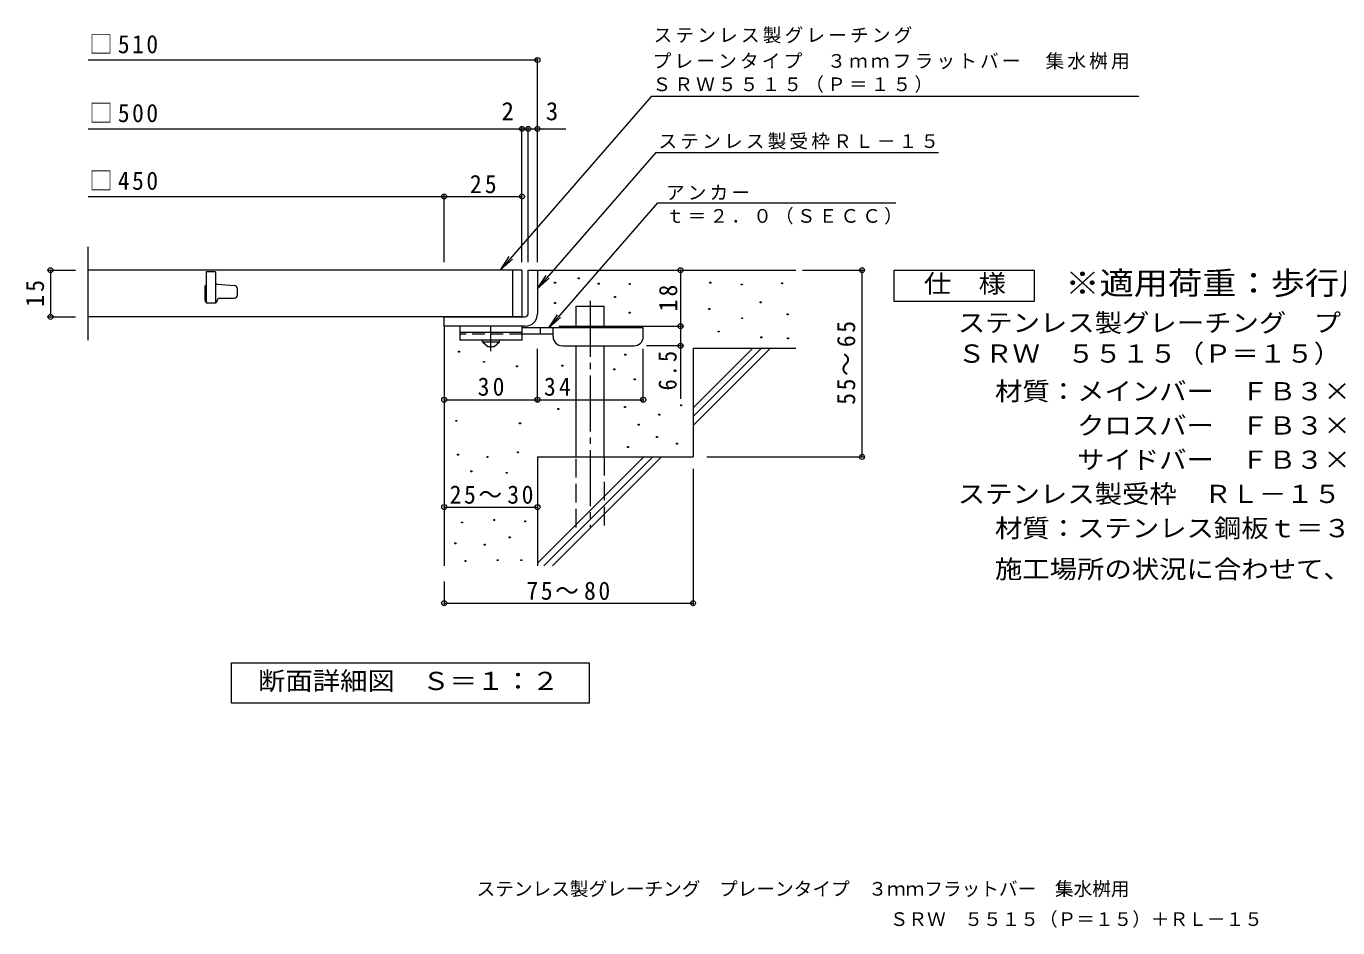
# Model space of a CAD drawing. Units: millimetres on the paper, enlarged 10 times, with parts at other scales. Extents: x -1582 to 1619, y -1372 to 1158.
# Drawn here: x -1582 to 527, y -1372 to 77 of the extents above; entities that cross this region are included whole.
import ezdxf
from ezdxf.enums import TextEntityAlignment as Align

# ---------------------------------------------------------------- set-up
doc = ezdxf.new("R2010")
doc.units = ezdxf.units.MM
doc.header["$LTSCALE"] = 10
doc.header["$PDMODE"] = 32
doc.header["$PDSIZE"] = 8
for name, pattern in [('CHAIN1', [8, 5, -1, 1, -1]), ('CHAIN2', [12, 9, -1, 1, -1]), ('DASHED2', [3, 2, -1]), ('DASHED3', [4, 3, -1])]:
    doc.linetypes.add(name, pattern=pattern)
for name, color, linetype, lineweight in [('D-0', 7, 'Continuous', 9), ('D-1', 2, 'Continuous', 9), ('D-2', 3, 'Continuous', 9), ('D-4', 7, 'Continuous', 9), ('D-5', 7, 'Continuous', 9), ('D-6', 6, 'Continuous', 9), ('D-9', 4, 'Continuous', 9)]:
    doc.layers.add(name, color=color, linetype=linetype, lineweight=lineweight)
doc.layers.add('F-5_F-5ﾚｲﾔ', color=7, linetype='Continuous')
doc.styles.add('ＭＳ ゴシック', font='')
doc.styles.get('ＭＳ ゴシック').set_extended_font_data('MS Gothic')

msp = doc.modelspace()

# ---------------------------------------------------------------- linework, layer by layer
at = {"layer": 'D-0'}
for points in [[(-732.74, -336.03), (-732.74, -334.53), (-731.24, -334.53), (-731.24, -336.03)], [(-694.35, -328.79), (-694.35, -327.29), (-692.86, -327.29), (-692.86, -328.79)], [(-662.22, -337.39), (-662.22, -335.89), (-660.72, -335.89), (-660.72, -337.39)], [(-612.28, -338.06), (-612.28, -336.56), (-610.78, -336.56), (-610.78, -338.06)], [(-483.02, -336.03), (-483.02, -334.53), (-481.52, -334.53), (-481.52, -336.03)], [(-432.27, -338.74), (-432.27, -337.24), (-430.77, -337.24), (-430.77, -338.74)], [(-367.3, -336.71), (-367.3, -335.21), (-365.8, -335.21), (-365.8, -336.71)], [(-635.97, -359.04), (-635.97, -357.54), (-634.47, -357.54), (-634.47, -359.04)], [(-732.58, -368.7), (-732.58, -367.2), (-731.08, -367.2), (-731.08, -368.7)], [(-484.38, -377.99), (-484.38, -376.49), (-482.88, -376.49), (-482.88, -377.99)], [(-402.07, -367.46), (-402.07, -365.96), (-400.57, -365.96), (-400.57, -367.46)], [(-612.34, -383.98), (-612.34, -382.48), (-610.84, -382.48), (-610.84, -383.98)], [(-431.59, -392.88), (-431.59, -391.38), (-430.09, -391.38), (-430.09, -392.88)], [(-358.52, -386.64), (-358.52, -385.14), (-357.02, -385.14), (-357.02, -386.64)], [(-469.42, -414.3), (-469.42, -412.8), (-467.92, -412.8), (-467.92, -414.3)], [(-400.79, -423.64), (-400.79, -422.14), (-399.29, -422.14), (-399.29, -423.64)], [(-357.87, -425.12), (-357.87, -423.62), (-356.37, -423.62), (-356.37, -425.12)], [(-887.08, -446.63), (-887.08, -445.13), (-885.58, -445.13), (-885.58, -446.63)], [(-846.73, -463), (-846.73, -461.5), (-845.23, -461.5), (-845.23, -463)], [(-619.35, -451.63), (-619.35, -450.13), (-617.85, -450.13), (-617.85, -451.63)], [(-793.44, -470.24), (-793.44, -468.74), (-791.94, -468.74), (-791.94, -470.24)], [(-720.84, -469.06), (-720.84, -467.56), (-719.34, -467.56), (-719.34, -469.06)], [(-637.37, -475.2), (-637.37, -473.7), (-635.87, -473.7), (-635.87, -475.2)], [(-604.66, -490.98), (-604.66, -489.48), (-603.16, -489.48), (-603.16, -490.98)], [(-727.09, -538.85), (-727.09, -537.34), (-725.59, -537.34), (-725.59, -538.85)], [(-620.14, -535.71), (-620.14, -534.21), (-618.64, -534.21), (-618.64, -535.71)], [(-565, -548.1), (-565, -546.6), (-563.5, -546.6), (-563.5, -548.1)], [(-529.76, -533.14), (-529.76, -531.64), (-528.26, -531.64), (-528.26, -533.14)], [(-891.02, -557.8), (-891.02, -556.3), (-889.52, -556.3), (-889.52, -557.8)], [(-788.74, -561.95), (-788.74, -560.44), (-787.24, -560.44), (-787.24, -561.95)], [(-598.17, -563.8), (-598.17, -562.3), (-596.67, -562.3), (-596.67, -563.8)], [(-568.38, -583.97), (-568.38, -582.47), (-566.88, -582.47), (-566.88, -583.97)], [(-888.61, -612.23), (-888.61, -610.73), (-887.11, -610.73), (-887.11, -612.23)], [(-792.3, -608.68), (-792.3, -607.18), (-790.8, -607.18), (-790.8, -608.68)], [(-615.17, -600), (-615.17, -598.5), (-613.67, -598.5), (-613.67, -600)], [(-536.53, -594.72), (-536.53, -593.22), (-535.03, -593.22), (-535.03, -594.72)], [(-841.08, -616.11), (-841.08, -614.61), (-839.58, -614.61), (-839.58, -616.11)], [(-867.17, -638.81), (-867.17, -637.31), (-865.67, -637.31), (-865.67, -638.81)], [(-810.15, -641.38), (-810.15, -639.88), (-808.65, -639.88), (-808.65, -641.38)], [(-830.36, -717.4), (-830.36, -715.9), (-828.86, -715.9), (-828.86, -717.4)], [(-882.13, -721.2), (-882.13, -719.7), (-880.63, -719.7), (-880.63, -721.2)], [(-780.49, -719.3), (-780.49, -717.8), (-779, -717.8), (-779, -719.3)], [(-892.79, -754.7), (-892.79, -753.2), (-891.29, -753.2), (-891.29, -754.7)], [(-845.59, -756.99), (-845.59, -755.49), (-844.09, -755.49), (-844.09, -756.99)], [(-805.24, -745.18), (-805.24, -743.68), (-803.74, -743.68), (-803.74, -745.18)], [(-876.42, -783.25), (-876.42, -781.75), (-874.92, -781.75), (-874.92, -783.25)], [(-824.65, -781.73), (-824.65, -780.23), (-823.15, -780.23), (-823.15, -781.73)], [(-786.59, -781.73), (-786.59, -780.23), (-785.09, -780.23), (-785.09, -781.73)]]:
    msp.add_lwpolyline(points, close=True, dxfattribs=at)
at = {"layer": 'D-1'}
for p, q in [((-774.87, -315.08), (-759.87, -315.08)), ((-774.87, -385.08), (-774.87, -315.08)), ((-759.87, -315.08), (-759.87, -385.08)), ((-909.88, -390.08), (-779.87, -390.08)), ((-909.87, -405.08), (-909.87, -390.08)), ((-779.87, -405.08), (-909.88, -405.08))]:
    msp.add_line(p, q, dxfattribs=at)
for centre, radius, start, end in [((-779.87, -385.08), 20, 270, 0.00024), ((-779.87, -385.08), 5, 270, 0.0002), ((-779.87, -385.09), 5, 270.02448, 0.01074)]:
    msp.add_arc(centre, radius, start, end, dxfattribs=at)
at = {"layer": 'D-2'}
for p, q in [((-1482.54, -427.59), (-1482.54, -277.59)), ((-784.87, -315.09), (-1482.54, -315.09)), ((-799.87, -315.09), (-799.87, -390.09)), ((-784.87, -315.09), (-784.87, -390.09)), ((-1277.37, -317.59), (-1277.37, -367.59)), ((-1294.87, -342.59), (-1294.87, -362.59)), ((-1275.06, -337.59), (-1277.37, -337.59)), ((-1274.68, -337.6), (-1246.99, -339.73)), ((-1242.37, -355.09), (-1242.37, -344.72)), ((-1292.37, -367.59), (-1277.37, -367.59)), ((-1271.12, -360.09), (-1247.37, -360.09)), ((-784.87, -390.09), (-1482.54, -390.09))]:
    msp.add_line(p, q, dxfattribs=at)
msp.add_lwpolyline([(-1277.37, -317.59), (-1292.37, -317.59), (-1292.37, -367.59)], dxfattribs=at)
for centre, radius, start, end in [((-1289.87, -342.59), 5, 120.0009, 180), ((-1275.06, -342.59), 5, 85.60144, 89.99998), ((-1247.37, -355.09), 5, 270, 0), ((-1247.37, -344.72), 5, 0, 85.60141), ((-1289.87, -362.59), 5, 180, 270), ((-1278.62, -363.84), 3.75, 270, 0), ((-1271.12, -363.84), 3.75, 90, 180)]:
    msp.add_arc(centre, radius, start, end, dxfattribs=at)
at = {"layer": 'D-4'}
for p, q in [((-1482.54, 22.78), (-759.87, 22.78)), ((-759.87, -302.13), (-759.87, 25.78)), ((-1482.54, -87.91), (-714.18, -87.91)), ((-784.87, -302.13), (-784.87, -84.91)), ((-774.87, -302.13), (-774.87, -84.91)), ((-909.87, -302.13), (-909.87, -193.67)), ((-1545.94, -315.09), (-1502.54, -315.09)), ((-1542.94, -315.09), (-1542.94, -390.09)), ((-529.91, -315.08), (-529.91, -405.08)), ((-333.84, -315.08), (-235.18, -315.08)), ((-238.18, -615.08), (-238.18, -315.08)), ((-1545.94, -390.09), (-1502.54, -390.09)), ((-725.87, -405.08), (-526.91, -405.08)), ((-529.91, -405.08), (-529.91, -521.83)), ((-759.87, -526.19), (-759.87, -441.58)), ((-589.87, -526.19), (-589.87, -441.58)), ((-526.91, -436.58), (-584.87, -436.58)), ((-487.63, -615.08), (-235.18, -615.08)), ((-509.87, -634.23), (-509.87, -853.17)), ((-909.87, -695.7), (-759.87, -695.7)), ((-909.87, -815.08), (-909.87, -853.17)), ((-909.87, -850.17), (-509.87, -850.17))]:
    msp.add_line(p, q, dxfattribs=at)
for points in [[(-1482.54, -196.67), (-909.87, -196.67), (-784.87, -196.67)], [(-909.87, -523.19), (-759.87, -523.19), (-589.87, -523.19)]]:
    msp.add_lwpolyline(points, dxfattribs=at)
for p in [(-759.87, 22.78), (-784.87, -87.91), (-774.87, -87.91), (-759.87, -87.91), (-909.87, -196.67), (-784.87, -196.67), (-1542.94, -315.09), (-529.91, -315.08), (-238.18, -315.08), (-1542.94, -390.09), (-529.91, -405.08), (-529.91, -436.58), (-909.87, -523.19), (-759.87, -523.19), (-589.87, -523.19), (-238.18, -615.08), (-909.87, -695.7), (-759.87, -695.7), (-909.87, -850.17), (-509.87, -850.17)]:
    msp.add_point(p, dxfattribs=at)
at = {"layer": 'D-5'}
for p, q in [((-576.61, -35.33), (-819.11, -313.95)), ((-569.78, -125.85), (-759.87, -344.25)), ((-569.78, -125.85), (-115.18, -125.85)), ((-567.2, -207.04), (-741.75, -407.58)), ((-567.2, -207.04), (-183.61, -207.04)), ((-819.11, -313.95), (-805.29, -293.11)), ((-819.11, -313.95), (-800.37, -297.4)), ((-759.87, -344.25), (-746.06, -323.41)), ((-759.87, -344.25), (-741.14, -327.69)), ((-741.75, -407.58), (-727.94, -386.75)), ((-741.75, -407.58), (-723.02, -391.03))]:
    msp.add_line(p, q, dxfattribs=at)
msp.add_lwpolyline([(-576.61, -35.33), (-59.76, -35.33), (207.1, -35.33)], dxfattribs=at)
for points in [[(-186.3, -365.09), (-186.3, -315.09), (38.7, -315.09), (38.7, -365.09)], [(-1251.86, -1011.03), (-1251.86, -946.03), (-676.86, -946.03), (-676.86, -1011.03)]]:
    msp.add_lwpolyline(points, close=True, dxfattribs=at)
at = {"layer": 'D-6'}
for p, q in [((-759.87, -315.08), (-344.87, -315.08)), ((-697.58, -372.58), (-652.58, -372.58)), ((-697.58, -407.58), (-697.58, -372.58)), ((-652.58, -407.58), (-652.58, -372.58)), ((-909.87, -405.08), (-909.87, -790.08)), ((-697.58, -615.08), (-697.58, -436.58)), ((-652.58, -615.08), (-652.58, -436.58)), ((-509.87, -440.08), (-344.87, -440.08)), ((-509.87, -440.08), (-509.87, -615.08)), ((-509.87, -536.09), (-413.86, -440.08)), ((-509.87, -550.24), (-399.72, -440.08)), ((-509.87, -564.38), (-385.58, -440.08)), ((-759.87, -615.08), (-759.87, -790.08)), ((-759.87, -615.08), (-509.87, -615.08)), ((-759.87, -786.09), (-588.86, -615.08)), ((-749.72, -790.08), (-574.72, -615.08)), ((-735.58, -790.08), (-560.58, -615.08))]:
    msp.add_line(p, q, dxfattribs=at)
at = {"layer": 'D-6', "linetype": 'CHAIN2'}
msp.add_line((-675.08, -364.12), (-675.08, -728.42), dxfattribs=at)
at = {"layer": 'D-6', "linetype": 'DASHED3'}
for p, q in [((-697.58, -728.42), (-697.58, -615.08)), ((-652.58, -615.08), (-652.58, -728.42))]:
    msp.add_line(p, q, dxfattribs=at)
at = {"layer": 'D-9', "color": 3}
for p, q in [((-884.87, -405.08), (-884.87, -427.58)), ((-784.87, -405.08), (-884.87, -405.08)), ((-784.87, -415.08), (-884.87, -415.08)), ((-784.87, -405.08), (-784.87, -427.58)), ((-784.87, -427.58), (-884.87, -427.58))]:
    msp.add_line(p, q, dxfattribs=at)
at = {"layer": 'D-9', "color": 3, "linetype": 'DASHED2'}
msp.add_line((-784.87, -417.58), (-884.87, -417.58), dxfattribs=at)
at = {"layer": 'D-9', "linetype": 'CHAIN1'}
msp.add_line((-834.87, -445.32), (-834.87, -405.08), dxfattribs=at)
at = {"layer": 'D-9'}
for p, q in [((-589.87, -407.58), (-784.87, -407.58)), ((-734.84, -417.58), (-784.87, -417.58)), ((-754.87, -417.58), (-754.87, -407.58)), ((-734.87, -421.58), (-734.87, -407.58)), ((-589.87, -421.58), (-589.87, -407.58)), ((-719.87, -436.58), (-604.87, -436.58))]:
    msp.add_line(p, q, dxfattribs=at)
at = {"layer": 'D-9', "color": 2}
for p, q in [((-848.62, -430.08), (-848.62, -427.58)), ((-848.62, -430.08), (-839.87, -437.58)), ((-848.62, -430.08), (-821.12, -430.08)), ((-839.87, -437.58), (-829.87, -437.58)), ((-829.87, -437.58), (-821.12, -430.08)), ((-821.12, -430.08), (-821.12, -427.58))]:
    msp.add_line(p, q, dxfattribs=at)
at = {"layer": 'D-9'}
for centre, start, end in [((-719.87, -421.58), 180, 270), ((-604.87, -421.58), 270, 0)]:
    msp.add_arc(centre, 15, start, end, dxfattribs=at)

# ---------------------------------------------------------------- texts
at = {"layer": 'D-4', "color": 2, "style": 'ＭＳ ゴシック'}
for s, p in [('2', (-817.81, -82.91)), ('3', (-746.57, -82.91))]:
    msp.add_text(s, height=29.33, dxfattribs=at).set_placement(p, align=Align.BOTTOM_LEFT)
at = {"layer": 'D-4', "color": 2, "char_height": 29.33, "attachment_point": 7, "style": 'ＭＳ ゴシック'}
for s, insert in [('\\T1.21;\\W0.95;□510', (-1480.67, 32.78)), ('\\T1.21;\\W0.95;□500', (-1480.67, -77.91)), ('\\T1.21;\\W0.95;□450', (-1480.67, -186.67)), ('\\T1.27;\\W0.95;25', (-868.62, -191.67)), ('\\T1.27;\\W0.95;30', (-856.12, -517.19)), ('\\T1.27;\\W0.95;34', (-749.5, -517.19)), ('\\T1.22;\\W0.95;25～30', (-901.12, -690.7)), ('\\T1.22;\\W0.95;75～80', (-777.74, -845.17))]:
    msp.add_mtext(s, dxfattribs=dict(at, insert=insert))
at = {"layer": 'D-4', "color": 2, "char_height": 29.33, "attachment_point": 7, "rotation": 90, "style": 'ＭＳ ゴシック'}
for s, insert in [('\\T1.27;\\W0.95;15', (-1552.94, -373.84)), ('\\T1.27;\\W0.95;18', (-534.91, -381.33)), ('\\T1.22;\\W0.95;55～65', (-248.71, -531.33)), ('\\T1.27;\\W0.9;6.5', (-535.91, -508.28))]:
    msp.add_mtext(s, dxfattribs=dict(at, insert=insert))
at = {"layer": 'D-5', "color": 3, "style": 'ＭＳ ゴシック', "width": 1.1}
msp.add_text('※適用荷重：歩行用', height=36.66, dxfattribs=at).set_placement((88.7, -365.09), align=Align.BOTTOM_LEFT)
at = {"layer": 'D-5', "color": 2, "style": 'ＭＳ ゴシック', "width": 1.1}
for s, p in [('仕\u3000様', (-138.8, -360.09)), ('ステンレス製グレーチング\u3000プレーンタイプ\u3000３ｍｍフラットバー\u3000集水桝用', (-84.21, -423.01)), ('ＳＲＷ\u3000５５１５（Ｐ＝１５）', (-84.21, -472.46)), ('材質：メインバー\u3000ＦＢ３×１５（ＳＵＳ３０４）', (-24.5, -533.01)), ('\u3000\u3000\u3000クロスバー\u3000ＦＢ３×１０（ＳＵＳ３０４）', (-24.5, -588.01)), ('\u3000\u3000\u3000サイドバー\u3000ＦＢ３×１５（ＳＵＳ３０４）', (-24.5, -643.01)), ('ステンレス製受枠\u3000ＲＬ－１５（四方枠）', (-84.21, -698.01)), ('材質：ステンレス鋼板ｔ＝３．０（ＳＵＳ３０４）', (-24.5, -753.01)), ('施工場所の状況に合わせて、アンカーをプライヤー等で折り曲げてご使用ください。', (-24.5, -818.85)), ('断面詳細図\u3000Ｓ＝１：２', (-1209.36, -998.53))]:
    msp.add_text(s, height=29.33, dxfattribs=at).set_placement(p, align=Align.BOTTOM_LEFT)
at = {"layer": 'D-5', "char_height": 21.99, "attachment_point": 7, "style": 'ＭＳ ゴシック'}
for s, insert in [('\\T1.17;ステンレス製グレーチング', (-573.29, 49.33)), ('\\T1.17;プレーンタイプ\u3000３ｍｍフラットバー\u3000集水桝用', (-574.85, 7.68)), ('\\T1.17;ＳＲＷ５５１５（Ｐ＝１５）', (-575.06, -30.18)), ('\\T1.17;ステンレス製受枠ＲＬ－１５', (-565.39, -121.09)), ('\\T1.17;アンカー', (-553.56, -202.38)), ('\\T1.17;ｔ＝２．０（ＳＥＣＣ）', (-553.56, -241.7))]:
    msp.add_mtext(s, dxfattribs=dict(at, insert=insert))
at = {"layer": 'F-5_F-5ﾚｲﾔ', "style": 'ＭＳ ゴシック'}
for s, p in [('ステンレス製グレーチング\u3000プレーンタイプ\u3000３ｍｍフラットバー\u3000集水桝用', (-857.9, -1326.74)), ('ＳＲＷ\u3000５５１５（Ｐ＝１５）＋ＲＬ－１５', (-193.63, -1375.42))]:
    msp.add_text(s, height=21.99, dxfattribs=at).set_placement(p, align=Align.BOTTOM_LEFT)

doc.saveas('drawing.dxf')
